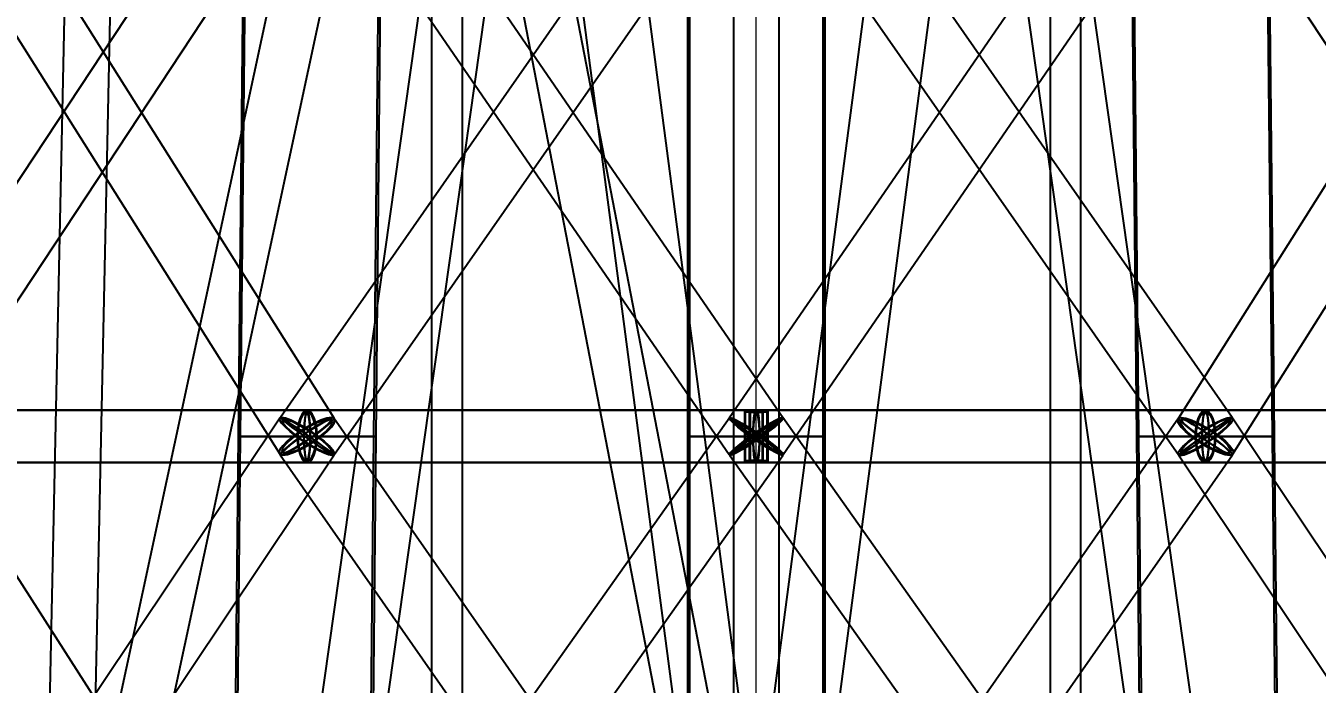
# Model space of a CAD drawing. Header units: millimetres. Extents: x -123812 to 252100, y -3000 to 639000.
# Drawn here: x -5670 to 4354, y 378076 to 383188 of the extents above; entities that cross this region are included whole.
import ezdxf

# ---------------------------------------------------------------- set-up
doc = ezdxf.new("R2010")
doc.units = ezdxf.units.MM
for name, color, linetype, lineweight in [('D-BMK-AXIS', 7, 'Continuous', 13), ('D-STR-CORE', 7, 'Continuous', 25), ('D-STR-DIM', 7, 'Continuous', 13), ('D-STR-STRC', 7, 'Continuous', 25)]:
    doc.layers.add(name, color=color, linetype=linetype, lineweight=lineweight)
doc.styles.add('OpenSansCondensed-Light', font='OpenSansCondensed-Light.ttf')
doc.styles.add('TOWER_UNICODE', font='Arial Unicode.ttf')
doc.dimstyles.new('EZDXF', dxfattribs={"dimtxt": 0.25, "dimasz": 0.175, "dimexe": 0.375, "dimexo": 0.125, "dimgap": 0.1, "dimtad": 1, "dimlfac": 100, "dimzin": 12, "dimdsep": 46, "dimtxsty": 'OpenSansCondensed-Light', "dimblk": 'ARCHTICK', "dimcen": 2.5, "dimazin": 3, "dimtfac": 0.5, "dimtmove": 2, "dimatfit": 3})

# ---------------------------------------------------------------- blocks, each defined once
blk = doc.blocks.new('_ARCHTICK')
at = {"color": 0, "linetype": 'BYBLOCK', "const_width": 0.15}
blk.add_lwpolyline([(-0.5, -0.5), (0.5, 0.5)], dxfattribs=at)

msp = doc.modelspace()

# ---------------------------------------------------------------- linework, layer by layer
at = {"layer": 'D-BMK-AXIS'}
msp.add_line((0, -3000), (0, 639000), dxfattribs=at)
at = {"layer": 'D-STR-CORE'}
for points in [[(-2520, 375000), (-2280, 375000), (-2280, 452500), (-2520, 452500)], [(-2520, 375000), (-2280, 375000), (-2280, 452500), (-2520, 452500)], [(2280, 375000), (2520, 375000), (2520, 452500), (2280, 452500)], [(2280, 375000), (2520, 375000), (2520, 452500), (2280, 452500)]]:
    msp.add_lwpolyline(points, close=True, dxfattribs=at)
at = {"layer": 'D-STR-STRC'}
for points in [[(-5170.6, 374957.7), (198.7, 399957.7), (191.9, 399964.4), (172.1, 399973.5), (140.5, 399984.3), (99.4, 399996.3), (51.4, 400008.5), (0, 400020.1), (-51.4, 400030.4), (-99.4, 400038.5), (-140.5, 400044.1), (-172.1, 400046.6), (-191.9, 400046), (-198.7, 400042.3), (-5568.1, 375042.3)], [(199.6, 375037.9), (-4637.4, 400037.9), (-4644.2, 400043.7), (-4664.1, 400046.5), (-4695.9, 400046.2), (-4737.2, 400042.7), (-4785.3, 400036.3), (-4837, 400027.4), (-4888.6, 400016.7), (-4936.7, 400004.8), (-4978.1, 399992.6), (-5009.8, 399980.9), (-5029.7, 399970.5), (-5036.5, 399962.1), (-199.6, 374962.1)], [(-3285.7, 374964.6), (251.5, 399964.6), (242.9, 399970.9), (217.8, 399979.1), (177.8, 399988.8), (125.8, 399999.2), (65.1, 400009.7), (0, 400019.5), (-65.1, 400028), (-125.8, 400034.6), (-177.8, 400038.8), (-217.8, 400040.4), (-242.9, 400039.2), (-251.5, 400035.4), (-3788.7, 375035.4)], [(251.8, 375033), (-3033.7, 400033), (-3042.3, 400035.6), (-3067.5, 400035.7), (-3107.5, 400033.4), (-3159.6, 400028.8), (-3220.4, 400022.3), (-3285.6, 400014.3), (-3350.7, 400005.2), (-3411.5, 399995.8), (-3463.6, 399986.7), (-3503.7, 399978.6), (-3528.8, 399971.8), (-3537.4, 399967), (-251.8, 374967)], [(251.8, 374966.9), (3537.4, 399966.9), (3528.8, 399968.2), (3503.7, 399971.7), (3463.6, 399977.1), (3411.5, 399984.1), (3350.7, 399992.1), (3285.6, 400000.7), (3220.4, 400009.2), (3159.6, 400017.1), (3107.5, 400023.9), (3067.5, 400029), (3042.3, 400032.1), (3033.7, 400033.1), (-251.8, 375033.1)], [(3788.7, 375035.6), (251.5, 400035.6), (242.9, 400035.7), (217.8, 400033.4), (177.8, 400028.8), (125.7, 400022.2), (65.1, 400014.2), (0, 400005.1), (-65.1, 399995.8), (-125.7, 399986.7), (-177.8, 399978.5), (-217.8, 399971.8), (-242.9, 399967), (-251.5, 399964.4), (3285.7, 374964.4)], [(-6524.6, 379859.4), (-3225.1, 384859.4), (-3224.4, 384873.9), (-3238.2, 384897.1), (-3265.5, 384927.2), (-3304.5, 384962.3), (-3352.4, 385000), (-3406.1, 385037.7), (-3461.9, 385072.8), (-3515.9, 385102.9), (-3564.6, 385126.1), (-3604.5, 385140.6), (-3632.9, 385145.6), (-3648, 385140.6), (-6947.6, 380140.6)], [(-6848.6, 384859.4), (-3696.6, 379859.4), (-3674.5, 379854.4), (-3639.6, 379859.4), (-3594.4, 379873.9), (-3541.8, 379897.1), (-3485.4, 379927.2), (-3429.2, 379962.3), (-3376.9, 380000), (-3332.1, 380037.7), (-3297.8, 380072.8), (-3276.4, 380102.9), (-3269.4, 380126.1), (-3277.2, 380140.6), (-6429.2, 385140.6)], [(-207.5, 385145.6), (-3694.4, 380145.6), (-3692.3, 380140.6), (-3676.2, 380126.1), (-3647.2, 380102.9), (-3607.3, 380072.8), (-3559.2, 380037.7), (-3506.1, 380000), (-3451.7, 379962.3), (-3399.7, 379927.2), (-3353.7, 379897.1), (-3316.7, 379873.9), (-3291.4, 379859.4), (-3279.3, 379854.4), (207.5, 384854.4)], [(-3646.3, 384859.4), (-209.7, 379859.4), (-204.6, 379854.4), (-185.4, 379859.4), (-153.7, 379873.9), (-111.4, 379897.1), (-61.6, 379927.2), (-7.6, 379962.3), (47, 380000), (98.3, 380037.7), (143, 380072.8), (177.9, 380102.9), (200.6, 380126.1), (209.7, 380140.6), (-3226.8, 385140.6)], [(3226.8, 385140.6), (-209.7, 380140.6), (-200.6, 380126.1), (-177.9, 380102.9), (-143, 380072.8), (-98.3, 380037.7), (-47, 380000), (7.6, 379962.3), (61.6, 379927.2), (111.4, 379897.1), (153.7, 379873.9), (185.4, 379859.4), (204.6, 379854.4), (209.7, 379859.4), (3646.3, 384859.4)], [(-207.5, 384854.4), (3279.3, 379854.4), (3291.4, 379859.4), (3316.7, 379873.9), (3353.7, 379897.1), (3399.7, 379927.2), (3451.7, 379962.3), (3506.1, 380000), (3559.2, 380037.7), (3607.3, 380072.8), (3647.2, 380102.9), (3676.2, 380126.1), (3692.3, 380140.6), (3694.4, 380145.6), (207.5, 385145.6)], [(6947.6, 380140.6), (3648, 385140.6), (3632.9, 385145.6), (3604.5, 385140.6), (3564.6, 385126.1), (3515.9, 385102.9), (3461.9, 385072.8), (3406.1, 385037.7), (3352.4, 385000), (3304.5, 384962.3), (3265.5, 384927.2), (3238.2, 384897.1), (3224.4, 384873.9), (3225.1, 384859.4), (6524.6, 379859.4)], [(6429.2, 385140.6), (3277.2, 380140.6), (3269.4, 380126.1), (3276.4, 380102.9), (3297.8, 380072.8), (3332.1, 380037.7), (3376.9, 380000), (3429.2, 379962.3), (3485.4, 379927.2), (3541.8, 379897.1), (3594.4, 379873.9), (3639.6, 379859.4), (3674.5, 379854.4), (3696.6, 379859.4), (6848.6, 384859.4)], [(-6736.1, 379796.8), (-3486.9, 379796.8), (-3466.7, 379803.7), (-3448, 379824), (-3431.9, 379856.3), (-3419.5, 379898.4), (-3411.8, 379947.4), (-3409.1, 380000), (-3411.8, 380052.6), (-3419.5, 380101.6), (-3431.9, 380143.7), (-3448, 380176), (-3466.7, 380196.3), (-3486.9, 380203.2), (-6736.1, 380203.2)], [(-6736.1, 379796.8), (-3486.9, 379796.8), (-3466.7, 379803.7), (-3448, 379824), (-3431.9, 379856.3), (-3419.5, 379898.4), (-3411.8, 379947.4), (-3409.1, 380000), (-3411.8, 380052.6), (-3419.5, 380101.6), (-3431.9, 380143.7), (-3448, 380176), (-3466.7, 380196.3), (-3486.9, 380203.2), (-6736.1, 380203.2)], [(6736.1, 380203.2), (3486.9, 380203.2), (3466.7, 380196.3), (3448, 380176), (3431.9, 380143.7), (3419.5, 380101.6), (3411.8, 380052.6), (3409.1, 380000), (3411.8, 379947.4), (3419.5, 379898.4), (3431.9, 379856.3), (3448, 379824), (3466.7, 379803.7), (3486.9, 379796.8), (6736.1, 379796.8)], [(6736.1, 380203.2), (3486.9, 380203.2), (3466.7, 380196.3), (3448, 380176), (3431.9, 380143.7), (3419.5, 380101.6), (3411.8, 380052.6), (3409.1, 380000), (3411.8, 379947.4), (3419.5, 379898.4), (3431.9, 379856.3), (3448, 379824), (3466.7, 379803.7), (3486.9, 379796.8), (6736.1, 379796.8)], [(-6622.8, 374858), (-3276.3, 379858), (-3275.5, 379872.7), (-3289.1, 379896.1), (-3316.2, 379926.5), (-3354.9, 379962), (-3402.6, 380000), (-3456, 380038), (-3511.6, 380073.5), (-3565.4, 380103.9), (-3613.9, 380127.3), (-3653.8, 380142), (-3682.3, 380147), (-3697.4, 380142), (-7043.9, 375142)], [(-3328.3, 375142), (-6527.3, 380142), (-6549.3, 380147), (-6584.1, 380142), (-6629.2, 380127.3), (-6681.7, 380103.9), (-6737.8, 380073.5), (-6793.8, 380038), (-6845.9, 380000), (-6890.5, 379962), (-6924.6, 379926.5), (-6945.8, 379896.1), (-6952.8, 379872.7), (-6945, 379858), (-3746, 374858)], [(-3330.6, 374853), (206.5, 379853), (204.5, 379858), (188.6, 379872.7), (159.8, 379896.1), (120.1, 379926.5), (72.2, 379962), (19.4, 380000), (-34.7, 380038), (-86.5, 380073.5), (-132.3, 380103.9), (-169.2, 380127.3), (-194.5, 380142), (-206.5, 380147), (-3743.7, 375147)], [(208.8, 375142), (-3278.1, 380142), (-3283.3, 380147), (-3302.3, 380142), (-3333.9, 380127.3), (-3376, 380103.9), (-3425.6, 380073.5), (-3479.4, 380038), (-3533.7, 380000), (-3584.8, 379962), (-3629.2, 379926.5), (-3663.9, 379896.1), (-3686.6, 379872.7), (-3695.6, 379858), (-208.8, 374858)], [(208.8, 374858), (3695.6, 379858), (3686.6, 379872.7), (3663.9, 379896.1), (3629.2, 379926.5), (3584.8, 379962), (3533.7, 380000), (3479.4, 380038), (3425.6, 380073.5), (3376, 380103.9), (3333.9, 380127.3), (3302.3, 380142), (3283.3, 380147), (3278.1, 380142), (-208.8, 375142)], [(3743.7, 375147), (206.5, 380147), (194.5, 380142), (169.2, 380127.3), (132.3, 380103.9), (86.5, 380073.5), (34.7, 380038), (-19.4, 380000), (-72.2, 379962), (-120.1, 379926.5), (-159.8, 379896.1), (-188.6, 379872.7), (-204.5, 379858), (-206.5, 379853), (3330.6, 374853)], [(7043.9, 375142), (3697.4, 380142), (3682.3, 380147), (3653.8, 380142), (3613.9, 380127.3), (3565.4, 380103.9), (3511.6, 380073.5), (3456, 380038), (3402.6, 380000), (3354.9, 379962), (3316.2, 379926.5), (3289.1, 379896.1), (3275.5, 379872.7), (3276.3, 379858), (6622.8, 374858)]]:
    msp.add_lwpolyline(points, dxfattribs=at)
for points in [[(-5547.2, 375000), (-5191.6, 375000), (-4659.2, 400000), (-5014.8, 400000)], [(-5547.2, 375000), (-5191.6, 375000), (-4659.2, 400000), (-5014.8, 400000)], [(-177.8, 400000), (-177.8, 375000), (177.8, 375000), (177.8, 400000)], [(-177.8, 375000), (177.8, 375000), (177.8, 400000), (-177.8, 400000)], [(-4021.9, 380000), (-2951.9, 380000), (-2902.7, 385000), (-3970.4, 385000)], [(-4005.9, 380000), (-2967.9, 380000), (-2918, 385000), (-3955.1, 385000)], [(-535, 380000), (535, 380000), (533.8, 385000), (-533.8, 385000)], [(-535, 380000), (535, 380000), (533.8, 385000), (-533.8, 385000)], [(-519, 380000), (519, 380000), (518.5, 385000), (-518.5, 385000)], [(2902.7, 385000), (2951.9, 380000), (4021.9, 380000), (3970.4, 385000)], [(2918, 385000), (2967.9, 380000), (4005.9, 380000), (3955.1, 385000)], [(-6096.3, 379800), (91.1, 379800), (91.1, 380200), (-6096.3, 380200)], [(-6057, 379800), (51.8, 379800), (51.8, 380200), (-6057, 380200)], [(-6057, 379800), (51.8, 379800), (51.8, 380200), (-6057, 380200)], [(-3564.6, 380000), (-3562, 379947.4), (-3554.2, 379898.4), (-3541.9, 379856.3), (-3525.7, 379824), (-3507, 379803.7), (-3486.9, 379796.8), (-3466.7, 379803.7), (-3448, 379824), (-3431.9, 379856.3), (-3419.5, 379898.4), (-3411.8, 379947.4), (-3409.1, 380000), (-3411.8, 380052.6), (-3419.5, 380101.6), (-3431.9, 380143.7), (-3448, 380176), (-3466.7, 380196.3), (-3486.9, 380203.2), (-3507, 380196.3), (-3525.7, 380176), (-3541.9, 380143.7), (-3554.2, 380101.6), (-3562, 380052.6)], [(-3564.6, 380000), (-3562, 379947.4), (-3554.2, 379898.4), (-3541.9, 379856.3), (-3525.7, 379824), (-3507, 379803.7), (-3486.9, 379796.8), (-3466.7, 379803.7), (-3448, 379824), (-3431.9, 379856.3), (-3419.5, 379898.4), (-3411.8, 379947.4), (-3409.1, 380000), (-3411.8, 380052.6), (-3419.5, 380101.6), (-3431.9, 380143.7), (-3448, 380176), (-3466.7, 380196.3), (-3486.9, 380203.2), (-3507, 380196.3), (-3525.7, 380176), (-3541.9, 380143.7), (-3554.2, 380101.6), (-3562, 380052.6)], [(-3513.4, 380000), (-3512.5, 379947.4), (-3509.8, 379898.4), (-3505.6, 379856.3), (-3500.1, 379824), (-3493.7, 379803.7), (-3486.9, 379796.8), (0, 379796.8), (6.9, 379803.7), (13.3, 379824), (18.8, 379856.3), (23, 379898.4), (25.6, 379947.4), (26.5, 380000), (25.6, 380052.6), (23, 380101.6), (18.8, 380143.7), (13.3, 380176), (6.9, 380196.3), (0, 380203.2), (-3486.9, 380203.2), (-3493.7, 380196.3), (-3500.1, 380176), (-3505.6, 380143.7), (-3509.8, 380101.6), (-3512.5, 380052.6)], [(-3513.4, 380000), (-3512.5, 379947.4), (-3509.8, 379898.4), (-3505.6, 379856.3), (-3500.1, 379824), (-3493.7, 379803.7), (-3486.9, 379796.8), (-3480, 379803.7), (-3473.6, 379824), (-3468.1, 379856.3), (-3463.9, 379898.4), (-3461.2, 379947.4), (-3460.3, 380000), (-3461.2, 380052.6), (-3463.9, 380101.6), (-3468.1, 380143.7), (-3473.6, 380176), (-3480, 380196.3), (-3486.9, 380203.2), (-3493.7, 380196.3), (-3500.1, 380176), (-3505.6, 380143.7), (-3509.8, 380101.6), (-3512.5, 380052.6)], [(-3513.4, 380000), (-3512.5, 379947.4), (-3509.8, 379898.4), (-3505.6, 379856.3), (-3500.1, 379824), (-3493.7, 379803.7), (-3486.9, 379796.8), (0, 379796.8), (6.9, 379803.7), (13.3, 379824), (18.8, 379856.3), (23, 379898.4), (25.6, 379947.4), (26.5, 380000), (25.6, 380052.6), (23, 380101.6), (18.8, 380143.7), (13.3, 380176), (6.9, 380196.3), (0, 380203.2), (-3486.9, 380203.2), (-3493.7, 380196.3), (-3500.1, 380176), (-3505.6, 380143.7), (-3509.8, 380101.6), (-3512.5, 380052.6)], [(-3513.4, 380000), (-3512.5, 379947.4), (-3509.8, 379898.4), (-3505.6, 379856.3), (-3500.1, 379824), (-3493.7, 379803.7), (-3486.9, 379796.8), (-3480, 379803.7), (-3473.6, 379824), (-3468.1, 379856.3), (-3463.9, 379898.4), (-3461.2, 379947.4), (-3460.3, 380000), (-3461.2, 380052.6), (-3463.9, 380101.6), (-3468.1, 380143.7), (-3473.6, 380176), (-3480, 380196.3), (-3486.9, 380203.2), (-3493.7, 380196.3), (-3500.1, 380176), (-3505.6, 380143.7), (-3509.8, 380101.6), (-3512.5, 380052.6)], [(91.1, 380200), (-91.1, 380200), (-91.1, 379800), (91.1, 379800)], [(51.8, 380200), (-51.8, 380200), (-51.8, 379800), (51.8, 379800)], [(51.8, 380200), (-51.8, 380200), (-51.8, 379800), (51.8, 379800)], [(-51.8, 379800), (6057, 379800), (6057, 380200), (-51.8, 380200)], [(-51.8, 380200), (51.8, 380200), (51.8, 379800), (-51.8, 379800)], [(-51.8, 379800), (6057, 379800), (6057, 380200), (-51.8, 380200)], [(-51.8, 380200), (51.8, 380200), (51.8, 379800), (-51.8, 379800)], [(-26.5, 380000), (-25.6, 379947.4), (-23, 379898.4), (-18.8, 379856.3), (-13.3, 379824), (-6.9, 379803.7), (0, 379796.8), (6.9, 379803.7), (13.3, 379824), (18.8, 379856.3), (23, 379898.4), (25.6, 379947.4), (26.5, 380000), (25.6, 380052.6), (23, 380101.6), (18.8, 380143.7), (13.3, 380176), (6.9, 380196.3), (0, 380203.2), (-6.9, 380196.3), (-13.3, 380176), (-18.8, 380143.7), (-23, 380101.6), (-25.6, 380052.6)], [(-26.5, 380000), (-25.6, 379947.4), (-23, 379898.4), (-18.8, 379856.3), (-13.3, 379824), (-6.9, 379803.7), (0, 379796.8), (6.9, 379803.7), (13.3, 379824), (18.8, 379856.3), (23, 379898.4), (25.6, 379947.4), (26.5, 380000), (25.6, 380052.6), (23, 380101.6), (18.8, 380143.7), (13.3, 380176), (6.9, 380196.3), (0, 380203.2), (-6.9, 380196.3), (-13.3, 380176), (-18.8, 380143.7), (-23, 380101.6), (-25.6, 380052.6)], [(-26.5, 380000), (-25.6, 379947.4), (-23, 379898.4), (-18.8, 379856.3), (-13.3, 379824), (-6.9, 379803.7), (0, 379796.8), (3486.9, 379796.8), (3493.7, 379803.7), (3500.1, 379824), (3505.6, 379856.3), (3509.8, 379898.4), (3512.5, 379947.4), (3513.4, 380000), (3512.5, 380052.6), (3509.8, 380101.6), (3505.6, 380143.7), (3500.1, 380176), (3493.7, 380196.3), (3486.9, 380203.2), (0, 380203.2), (-6.9, 380196.3), (-13.3, 380176), (-18.8, 380143.7), (-23, 380101.6), (-25.6, 380052.6)], [(26.5, 380000), (25.6, 379947.4), (23, 379898.4), (18.8, 379856.3), (13.3, 379824), (6.9, 379803.7), (0, 379796.8), (-6.9, 379803.7), (-13.3, 379824), (-18.8, 379856.3), (-23, 379898.4), (-25.6, 379947.4), (-26.5, 380000), (-25.6, 380052.6), (-23, 380101.6), (-18.8, 380143.7), (-13.3, 380176), (-6.9, 380196.3), (0, 380203.2), (6.9, 380196.3), (13.3, 380176), (18.8, 380143.7), (23, 380101.6), (25.6, 380052.6)], [(-26.5, 380000), (-25.6, 379947.4), (-23, 379898.4), (-18.8, 379856.3), (-13.3, 379824), (-6.9, 379803.7), (0, 379796.8), (3486.9, 379796.8), (3493.7, 379803.7), (3500.1, 379824), (3505.6, 379856.3), (3509.8, 379898.4), (3512.5, 379947.4), (3513.4, 380000), (3512.5, 380052.6), (3509.8, 380101.6), (3505.6, 380143.7), (3500.1, 380176), (3493.7, 380196.3), (3486.9, 380203.2), (0, 380203.2), (-6.9, 380196.3), (-13.3, 380176), (-18.8, 380143.7), (-23, 380101.6), (-25.6, 380052.6)], [(26.5, 380000), (25.6, 379947.4), (23, 379898.4), (18.8, 379856.3), (13.3, 379824), (6.9, 379803.7), (0, 379796.8), (-6.9, 379803.7), (-13.3, 379824), (-18.8, 379856.3), (-23, 379898.4), (-25.6, 379947.4), (-26.5, 380000), (-25.6, 380052.6), (-23, 380101.6), (-18.8, 380143.7), (-13.3, 380176), (-6.9, 380196.3), (0, 380203.2), (6.9, 380196.3), (13.3, 380176), (18.8, 380143.7), (23, 380101.6), (25.6, 380052.6)], [(3564.6, 380000), (3562, 379947.4), (3554.2, 379898.4), (3541.9, 379856.3), (3525.7, 379824), (3507, 379803.7), (3486.9, 379796.8), (3466.7, 379803.7), (3448, 379824), (3431.9, 379856.3), (3419.5, 379898.4), (3411.8, 379947.4), (3409.1, 380000), (3411.8, 380052.6), (3419.5, 380101.6), (3431.9, 380143.7), (3448, 380176), (3466.7, 380196.3), (3486.9, 380203.2), (3507, 380196.3), (3525.7, 380176), (3541.9, 380143.7), (3554.2, 380101.6), (3562, 380052.6)], [(3564.6, 380000), (3562, 379947.4), (3554.2, 379898.4), (3541.9, 379856.3), (3525.7, 379824), (3507, 379803.7), (3486.9, 379796.8), (3466.7, 379803.7), (3448, 379824), (3431.9, 379856.3), (3419.5, 379898.4), (3411.8, 379947.4), (3409.1, 380000), (3411.8, 380052.6), (3419.5, 380101.6), (3431.9, 380143.7), (3448, 380176), (3466.7, 380196.3), (3486.9, 380203.2), (3507, 380196.3), (3525.7, 380176), (3541.9, 380143.7), (3554.2, 380101.6), (3562, 380052.6)], [(3513.4, 380000), (3512.5, 379947.4), (3509.8, 379898.4), (3505.6, 379856.3), (3500.1, 379824), (3493.7, 379803.7), (3486.9, 379796.8), (3480, 379803.7), (3473.6, 379824), (3468.1, 379856.3), (3463.9, 379898.4), (3461.2, 379947.4), (3460.3, 380000), (3461.2, 380052.6), (3463.9, 380101.6), (3468.1, 380143.7), (3473.6, 380176), (3480, 380196.3), (3486.9, 380203.2), (3493.7, 380196.3), (3500.1, 380176), (3505.6, 380143.7), (3509.8, 380101.6), (3512.5, 380052.6)], [(3513.4, 380000), (3512.5, 379947.4), (3509.8, 379898.4), (3505.6, 379856.3), (3500.1, 379824), (3493.7, 379803.7), (3486.9, 379796.8), (3480, 379803.7), (3473.6, 379824), (3468.1, 379856.3), (3463.9, 379898.4), (3461.2, 379947.4), (3460.3, 380000), (3461.2, 380052.6), (3463.9, 380101.6), (3468.1, 380143.7), (3473.6, 380176), (3480, 380196.3), (3486.9, 380203.2), (3493.7, 380196.3), (3500.1, 380176), (3505.6, 380143.7), (3509.8, 380101.6), (3512.5, 380052.6)], [(-3596.9, 380000), (-3641.7, 379962.3), (-3675.9, 379927.2), (-3697.3, 379897.1), (-3704.3, 379873.9), (-3696.6, 379859.4), (-3674.5, 379854.4), (-3639.6, 379859.4), (-3594.4, 379873.9), (-3541.8, 379897.1), (-3485.4, 379927.2), (-3429.2, 379962.3), (-3376.9, 380000), (-3332.1, 380037.7), (-3297.8, 380072.8), (-3276.4, 380102.9), (-3269.4, 380126.1), (-3277.2, 380140.6), (-3299.2, 380145.6), (-3334.1, 380140.6), (-3379.4, 380126.1), (-3432, 380102.9), (-3488.3, 380072.8), (-3544.6, 380037.7)], [(-3402.6, 380000), (-3354.9, 379962), (-3316.2, 379926.5), (-3289.1, 379896.1), (-3275.5, 379872.7), (-3276.3, 379858), (-3291.5, 379853), (-3319.9, 379858), (-3359.8, 379872.7), (-3408.3, 379896.1), (-3462.2, 379926.5), (-3517.7, 379962), (-3571.2, 380000), (-3618.9, 380038), (-3657.6, 380073.5), (-3684.7, 380103.9), (-3698.3, 380127.3), (-3697.4, 380142), (-3682.3, 380147), (-3653.8, 380142), (-3613.9, 380127.3), (-3565.4, 380103.9), (-3511.6, 380073.5), (-3456, 380038)], [(-3440.1, 380000), (-3494.4, 379962), (-3548.2, 379926.5), (-3597.8, 379896.1), (-3639.8, 379872.7), (-3671.4, 379858), (-3690.5, 379853), (-3695.6, 379858), (-3686.6, 379872.7), (-3663.9, 379896.1), (-3629.2, 379926.5), (-3584.8, 379962), (-3533.7, 380000), (-3479.4, 380038), (-3425.6, 380073.5), (-3376, 380103.9), (-3333.9, 380127.3), (-3302.3, 380142), (-3283.3, 380147), (-3278.1, 380142), (-3287.1, 380127.3), (-3309.8, 380103.9), (-3344.5, 380073.5), (-3389, 380038)], [(-3506.1, 380000), (-3451.7, 379962.3), (-3399.7, 379927.2), (-3353.7, 379897.1), (-3316.7, 379873.9), (-3291.4, 379859.4), (-3279.3, 379854.4), (-3281.4, 379859.4), (-3297.5, 379873.9), (-3326.5, 379897.1), (-3366.4, 379927.2), (-3414.6, 379962.3), (-3467.6, 380000), (-3522, 380037.7), (-3574, 380072.8), (-3620, 380102.9), (-3657, 380126.1), (-3682.4, 380140.6), (-3694.4, 380145.6), (-3692.3, 380140.6), (-3676.2, 380126.1), (-3647.2, 380102.9), (-3607.3, 380072.8), (-3559.2, 380037.7)], [(-3586, 380000), (-3626.4, 379966), (-3657.3, 379934.4), (-3676.6, 379907.2), (-3682.9, 379886.3), (-3675.9, 379873.2), (-3656, 379868.8), (-3624.6, 379873.2), (-3583.8, 379886.3), (-3536.4, 379907.2), (-3485.6, 379934.4), (-3434.9, 379966), (-3387.7, 380000), (-3347.3, 380034), (-3316.4, 380065.6), (-3297.1, 380092.8), (-3290.8, 380113.7), (-3297.8, 380126.8), (-3317.7, 380131.2), (-3349.1, 380126.8), (-3390, 380113.7), (-3437.4, 380092.8), (-3488.2, 380065.6), (-3538.9, 380034)], [(-3410.9, 380000), (-3367.9, 379965.7), (-3333, 379933.7), (-3308.5, 379906.3), (-3296.3, 379885.2), (-3297, 379872), (-3310.7, 379867.5), (-3336.4, 379872), (-3372.3, 379885.2), (-3416, 379906.3), (-3464.6, 379933.7), (-3514.7, 379965.7), (-3562.9, 380000), (-3605.9, 380034.3), (-3640.8, 380066.3), (-3665.2, 380093.7), (-3677.4, 380114.8), (-3676.7, 380128), (-3663, 380132.5), (-3637.4, 380128), (-3601.4, 380114.8), (-3557.7, 380093.7), (-3509.1, 380066.3), (-3459, 380034.3)], [(-3444.7, 380000), (-3493.6, 379965.7), (-3542.1, 379933.7), (-3586.8, 379906.3), (-3624.8, 379885.2), (-3653.3, 379872), (-3670.4, 379867.5), (-3675.1, 379872), (-3666.9, 379885.2), (-3646.5, 379906.3), (-3615.2, 379933.7), (-3575.1, 379965.7), (-3529.1, 380000), (-3480.1, 380034.3), (-3431.6, 380066.3), (-3386.9, 380093.7), (-3349, 380114.8), (-3320.5, 380128), (-3303.3, 380132.5), (-3298.6, 380128), (-3306.8, 380114.8), (-3327.2, 380093.7), (-3358.6, 380066.3), (-3398.6, 380034.3)], [(-3504.2, 380000), (-3455.2, 379966), (-3408.3, 379934.4), (-3366.8, 379907.2), (-3333.5, 379886.3), (-3310.6, 379873.2), (-3299.7, 379868.8), (-3301.6, 379873.2), (-3316.2, 379886.3), (-3342.3, 379907.2), (-3378.3, 379934.4), (-3421.7, 379966), (-3469.5, 380000), (-3518.6, 380034), (-3565.4, 380065.6), (-3606.9, 380092.8), (-3640.3, 380113.7), (-3663.1, 380126.8), (-3674, 380131.2), (-3672.1, 380126.8), (-3657.6, 380113.7), (-3631.4, 380092.8), (-3595.4, 380065.6), (-3552, 380034)], [(-3558.5, 380000), (-3556.1, 379951.5), (-3548.9, 379906.4), (-3537.5, 379867.6), (-3522.7, 379837.9), (-3505.4, 379819.2), (-3486.9, 379812.8), (-3468.3, 379819.2), (-3451, 379837.9), (-3436.2, 379867.6), (-3424.8, 379906.4), (-3417.7, 379951.5), (-3415.2, 380000), (-3417.7, 380048.5), (-3424.8, 380093.6), (-3436.2, 380132.4), (-3451, 380162.1), (-3468.3, 380180.8), (-3486.9, 380187.2), (-3505.4, 380180.8), (-3522.7, 380162.1), (-3537.5, 380132.4), (-3548.9, 380093.6), (-3556.1, 380048.5)], [(-3558.5, 380000), (-3556.1, 379951.5), (-3548.9, 379906.4), (-3537.5, 379867.6), (-3522.7, 379837.9), (-3505.4, 379819.2), (-3486.9, 379812.8), (-3468.3, 379819.2), (-3451, 379837.9), (-3436.2, 379867.6), (-3424.8, 379906.4), (-3417.7, 379951.5), (-3415.2, 380000), (-3417.7, 380048.5), (-3424.8, 380093.6), (-3436.2, 380132.4), (-3451, 380162.1), (-3468.3, 380180.8), (-3486.9, 380187.2), (-3505.4, 380180.8), (-3522.7, 380162.1), (-3537.5, 380132.4), (-3548.9, 380093.6), (-3556.1, 380048.5)], [(-3511.3, 380000), (-3510.5, 379951.5), (-3508, 379906.4), (-3504.1, 379867.6), (-3499.1, 379837.9), (-3493.2, 379819.2), (-3486.9, 379812.8), (-3480.5, 379819.2), (-3474.7, 379837.9), (-3469.6, 379867.6), (-3465.7, 379906.4), (-3463.3, 379951.5), (-3462.4, 380000), (-3463.3, 380048.5), (-3465.7, 380093.6), (-3469.6, 380132.4), (-3474.7, 380162.1), (-3480.5, 380180.8), (-3486.9, 380187.2), (-3493.2, 380180.8), (-3499.1, 380162.1), (-3504.1, 380132.4), (-3508, 380093.6), (-3510.5, 380048.5)], [(-3511.3, 380000), (-3510.5, 379951.5), (-3508, 379906.4), (-3504.1, 379867.6), (-3499.1, 379837.9), (-3493.2, 379819.2), (-3486.9, 379812.8), (-3480.5, 379819.2), (-3474.7, 379837.9), (-3469.6, 379867.6), (-3465.7, 379906.4), (-3463.3, 379951.5), (-3462.4, 380000), (-3463.3, 380048.5), (-3465.7, 380093.6), (-3469.6, 380132.4), (-3474.7, 380162.1), (-3480.5, 380180.8), (-3486.9, 380187.2), (-3493.2, 380180.8), (-3499.1, 380162.1), (-3504.1, 380132.4), (-3508, 380093.6), (-3510.5, 380048.5)], [(-47, 380000), (-98.3, 379962.3), (-143, 379927.2), (-177.9, 379897.1), (-200.6, 379873.9), (-209.7, 379859.4), (-204.6, 379854.4), (-185.4, 379859.4), (-153.7, 379873.9), (-111.4, 379897.1), (-61.6, 379927.2), (-7.6, 379962.3), (47, 380000), (98.3, 380037.7), (143, 380072.8), (177.9, 380102.9), (200.6, 380126.1), (209.7, 380140.6), (204.6, 380145.6), (185.4, 380140.6), (153.7, 380126.1), (111.4, 380102.9), (61.6, 380072.8), (7.6, 380037.7)], [(47, 380000), (98.3, 379962.3), (143, 379927.2), (177.9, 379897.1), (200.6, 379873.9), (209.7, 379859.4), (204.6, 379854.4), (185.4, 379859.4), (153.7, 379873.9), (111.4, 379897.1), (61.6, 379927.2), (7.6, 379962.3), (-47, 380000), (-98.3, 380037.7), (-143, 380072.8), (-177.9, 380102.9), (-200.6, 380126.1), (-209.7, 380140.6), (-204.6, 380145.6), (-185.4, 380140.6), (-153.7, 380126.1), (-111.4, 380102.9), (-61.6, 380072.8), (-7.6, 380037.7)], [(19.4, 380000), (72.2, 379962), (120.1, 379926.5), (159.8, 379896.1), (188.6, 379872.7), (204.5, 379858), (206.5, 379853), (194.5, 379858), (169.2, 379872.7), (132.3, 379896.1), (86.5, 379926.5), (34.7, 379962), (-19.4, 380000), (-72.2, 380038), (-120.1, 380073.5), (-159.8, 380103.9), (-188.6, 380127.3), (-204.5, 380142), (-206.5, 380147), (-194.5, 380142), (-169.2, 380127.3), (-132.3, 380103.9), (-86.5, 380073.5), (-34.7, 380038)], [(-19.4, 380000), (-72.2, 379962), (-120.1, 379926.5), (-159.8, 379896.1), (-188.6, 379872.7), (-204.5, 379858), (-206.5, 379853), (-194.5, 379858), (-169.2, 379872.7), (-132.3, 379896.1), (-86.5, 379926.5), (-34.7, 379962), (19.4, 380000), (72.2, 380038), (120.1, 380073.5), (159.8, 380103.9), (188.6, 380127.3), (204.5, 380142), (206.5, 380147), (194.5, 380142), (169.2, 380127.3), (132.3, 380103.9), (86.5, 380073.5), (34.7, 380038)], [(-42.4, 380000), (-88.6, 379966), (-128.9, 379934.4), (-160.4, 379907.2), (-180.9, 379886.3), (-189.1, 379873.2), (-184.4, 379868.8), (-167.2, 379873.2), (-138.5, 379886.3), (-100.5, 379907.2), (-55.5, 379934.4), (-6.8, 379966), (42.4, 380000), (88.6, 380034), (128.9, 380065.6), (160.4, 380092.8), (180.9, 380113.7), (189.1, 380126.8), (184.4, 380131.2), (167.2, 380126.8), (138.5, 380113.7), (100.5, 380092.8), (55.5, 380065.6), (6.8, 380034)], [(42.4, 380000), (88.6, 379966), (128.9, 379934.4), (160.4, 379907.2), (180.9, 379886.3), (189.1, 379873.2), (184.4, 379868.8), (167.2, 379873.2), (138.5, 379886.3), (100.5, 379907.2), (55.5, 379934.4), (6.8, 379966), (-42.4, 380000), (-88.6, 380034), (-128.9, 380065.6), (-160.4, 380092.8), (-180.9, 380113.7), (-189.1, 380126.8), (-184.4, 380131.2), (-167.2, 380126.8), (-138.5, 380113.7), (-100.5, 380092.8), (-55.5, 380065.6), (-6.8, 380034)], [(17.5, 380000), (65.1, 379965.7), (108.3, 379933.7), (144.1, 379906.3), (170, 379885.2), (184.4, 379872), (186.2, 379867.5), (175.3, 379872), (152.5, 379885.2), (119.3, 379906.3), (77.9, 379933.7), (31.3, 379965.7), (-17.5, 380000), (-65.1, 380034.3), (-108.3, 380066.3), (-144.1, 380093.7), (-170, 380114.8), (-184.4, 380128), (-186.2, 380132.5), (-175.3, 380128), (-152.5, 380114.8), (-119.3, 380093.7), (-77.9, 380066.3), (-31.3, 380034.3)], [(-17.5, 380000), (-65.1, 379965.7), (-108.3, 379933.7), (-144.1, 379906.3), (-170, 379885.2), (-184.4, 379872), (-186.2, 379867.5), (-175.3, 379872), (-152.5, 379885.2), (-119.3, 379906.3), (-77.9, 379933.7), (-31.3, 379965.7), (17.5, 380000), (65.1, 380034.3), (108.3, 380066.3), (144.1, 380093.7), (170, 380114.8), (184.4, 380128), (186.2, 380132.5), (175.3, 380128), (152.5, 380114.8), (119.3, 380093.7), (77.9, 380066.3), (31.3, 380034.3)], [(85.6, 380188), (-85.6, 380188), (-85.6, 379812), (85.6, 379812)], [(48.7, 380188), (-48.7, 380188), (-48.7, 379812), (48.7, 379812)], [(48.7, 380188), (-48.7, 380188), (-48.7, 379812), (48.7, 379812)], [(-48.7, 380188), (48.7, 380188), (48.7, 379812), (-48.7, 379812)], [(-48.7, 380188), (48.7, 380188), (48.7, 379812), (-48.7, 379812)], [(-24.4, 380000), (-23.6, 379951.5), (-21.2, 379906.4), (-17.3, 379867.6), (-12.2, 379837.9), (-6.3, 379819.2), (0, 379812.8), (6.3, 379819.2), (12.2, 379837.9), (17.3, 379867.6), (21.2, 379906.4), (23.6, 379951.5), (24.4, 380000), (23.6, 380048.5), (21.2, 380093.6), (17.3, 380132.4), (12.2, 380162.1), (6.3, 380180.8), (0, 380187.2), (-6.3, 380180.8), (-12.2, 380162.1), (-17.3, 380132.4), (-21.2, 380093.6), (-23.6, 380048.5)], [(-24.4, 380000), (-23.6, 379951.5), (-21.2, 379906.4), (-17.3, 379867.6), (-12.2, 379837.9), (-6.3, 379819.2), (0, 379812.8), (6.3, 379819.2), (12.2, 379837.9), (17.3, 379867.6), (21.2, 379906.4), (23.6, 379951.5), (24.4, 380000), (23.6, 380048.5), (21.2, 380093.6), (17.3, 380132.4), (12.2, 380162.1), (6.3, 380180.8), (0, 380187.2), (-6.3, 380180.8), (-12.2, 380162.1), (-17.3, 380132.4), (-21.2, 380093.6), (-23.6, 380048.5)], [(24.4, 380000), (23.6, 379951.5), (21.2, 379906.4), (17.3, 379867.6), (12.2, 379837.9), (6.3, 379819.2), (0, 379812.8), (-6.3, 379819.2), (-12.2, 379837.9), (-17.3, 379867.6), (-21.2, 379906.4), (-23.6, 379951.5), (-24.4, 380000), (-23.6, 380048.5), (-21.2, 380093.6), (-17.3, 380132.4), (-12.2, 380162.1), (-6.3, 380180.8), (0, 380187.2), (6.3, 380180.8), (12.2, 380162.1), (17.3, 380132.4), (21.2, 380093.6), (23.6, 380048.5)], [(24.4, 380000), (23.6, 379951.5), (21.2, 379906.4), (17.3, 379867.6), (12.2, 379837.9), (6.3, 379819.2), (0, 379812.8), (-6.3, 379819.2), (-12.2, 379837.9), (-17.3, 379867.6), (-21.2, 379906.4), (-23.6, 379951.5), (-24.4, 380000), (-23.6, 380048.5), (-21.2, 380093.6), (-17.3, 380132.4), (-12.2, 380162.1), (-6.3, 380180.8), (0, 380187.2), (6.3, 380180.8), (12.2, 380162.1), (17.3, 380132.4), (21.2, 380093.6), (23.6, 380048.5)], [(3596.9, 380000), (3641.7, 379962.3), (3675.9, 379927.2), (3697.3, 379897.1), (3704.3, 379873.9), (3696.6, 379859.4), (3674.5, 379854.4), (3639.6, 379859.4), (3594.4, 379873.9), (3541.8, 379897.1), (3485.4, 379927.2), (3429.2, 379962.3), (3376.9, 380000), (3332.1, 380037.7), (3297.8, 380072.8), (3276.4, 380102.9), (3269.4, 380126.1), (3277.2, 380140.6), (3299.2, 380145.6), (3334.1, 380140.6), (3379.4, 380126.1), (3432, 380102.9), (3488.3, 380072.8), (3544.6, 380037.7)], [(3402.6, 380000), (3354.9, 379962), (3316.2, 379926.5), (3289.1, 379896.1), (3275.5, 379872.7), (3276.3, 379858), (3291.5, 379853), (3319.9, 379858), (3359.8, 379872.7), (3408.3, 379896.1), (3462.2, 379926.5), (3517.7, 379962), (3571.2, 380000), (3618.9, 380038), (3657.6, 380073.5), (3684.7, 380103.9), (3698.3, 380127.3), (3697.4, 380142), (3682.3, 380147), (3653.8, 380142), (3613.9, 380127.3), (3565.4, 380103.9), (3511.6, 380073.5), (3456, 380038)], [(3440.1, 380000), (3494.4, 379962), (3548.2, 379926.5), (3597.8, 379896.1), (3639.8, 379872.7), (3671.4, 379858), (3690.5, 379853), (3695.6, 379858), (3686.6, 379872.7), (3663.9, 379896.1), (3629.2, 379926.5), (3584.8, 379962), (3533.7, 380000), (3479.4, 380038), (3425.6, 380073.5), (3376, 380103.9), (3333.9, 380127.3), (3302.3, 380142), (3283.3, 380147), (3278.1, 380142), (3287.1, 380127.3), (3309.8, 380103.9), (3344.5, 380073.5), (3389, 380038)], [(3506.1, 380000), (3451.7, 379962.3), (3399.7, 379927.2), (3353.7, 379897.1), (3316.7, 379873.9), (3291.4, 379859.4), (3279.3, 379854.4), (3281.4, 379859.4), (3297.5, 379873.9), (3326.5, 379897.1), (3366.4, 379927.2), (3414.6, 379962.3), (3467.6, 380000), (3522, 380037.7), (3574, 380072.8), (3620, 380102.9), (3657, 380126.1), (3682.4, 380140.6), (3694.4, 380145.6), (3692.3, 380140.6), (3676.2, 380126.1), (3647.2, 380102.9), (3607.3, 380072.8), (3559.2, 380037.7)], [(3586, 380000), (3626.4, 379966), (3657.3, 379934.4), (3676.6, 379907.2), (3682.9, 379886.3), (3675.9, 379873.2), (3656, 379868.8), (3624.6, 379873.2), (3583.8, 379886.3), (3536.4, 379907.2), (3485.6, 379934.4), (3434.9, 379966), (3387.7, 380000), (3347.3, 380034), (3316.4, 380065.6), (3297.1, 380092.8), (3290.8, 380113.7), (3297.8, 380126.8), (3317.7, 380131.2), (3349.1, 380126.8), (3390, 380113.7), (3437.4, 380092.8), (3488.2, 380065.6), (3538.9, 380034)], [(3410.9, 380000), (3367.9, 379965.7), (3333, 379933.7), (3308.5, 379906.3), (3296.3, 379885.2), (3297, 379872), (3310.7, 379867.5), (3336.4, 379872), (3372.3, 379885.2), (3416, 379906.3), (3464.6, 379933.7), (3514.7, 379965.7), (3562.9, 380000), (3605.9, 380034.3), (3640.8, 380066.3), (3665.2, 380093.7), (3677.4, 380114.8), (3676.7, 380128), (3663, 380132.5), (3637.4, 380128), (3601.4, 380114.8), (3557.7, 380093.7), (3509.1, 380066.3), (3459, 380034.3)], [(3444.7, 380000), (3493.6, 379965.7), (3542.1, 379933.7), (3586.8, 379906.3), (3624.8, 379885.2), (3653.3, 379872), (3670.4, 379867.5), (3675.1, 379872), (3666.9, 379885.2), (3646.5, 379906.3), (3615.2, 379933.7), (3575.1, 379965.7), (3529.1, 380000), (3480.1, 380034.3), (3431.6, 380066.3), (3386.9, 380093.7), (3349, 380114.8), (3320.5, 380128), (3303.3, 380132.5), (3298.6, 380128), (3306.8, 380114.8), (3327.2, 380093.7), (3358.6, 380066.3), (3398.6, 380034.3)], [(3504.2, 380000), (3455.2, 379966), (3408.3, 379934.4), (3366.8, 379907.2), (3333.5, 379886.3), (3310.6, 379873.2), (3299.7, 379868.8), (3301.6, 379873.2), (3316.2, 379886.3), (3342.3, 379907.2), (3378.3, 379934.4), (3421.7, 379966), (3469.5, 380000), (3518.6, 380034), (3565.4, 380065.6), (3606.9, 380092.8), (3640.3, 380113.7), (3663.1, 380126.8), (3674, 380131.2), (3672.1, 380126.8), (3657.6, 380113.7), (3631.4, 380092.8), (3595.4, 380065.6), (3552, 380034)], [(3558.5, 380000), (3556.1, 379951.5), (3548.9, 379906.4), (3537.5, 379867.6), (3522.7, 379837.9), (3505.4, 379819.2), (3486.9, 379812.8), (3468.3, 379819.2), (3451, 379837.9), (3436.2, 379867.6), (3424.8, 379906.4), (3417.7, 379951.5), (3415.2, 380000), (3417.7, 380048.5), (3424.8, 380093.6), (3436.2, 380132.4), (3451, 380162.1), (3468.3, 380180.8), (3486.9, 380187.2), (3505.4, 380180.8), (3522.7, 380162.1), (3537.5, 380132.4), (3548.9, 380093.6), (3556.1, 380048.5)], [(3558.5, 380000), (3556.1, 379951.5), (3548.9, 379906.4), (3537.5, 379867.6), (3522.7, 379837.9), (3505.4, 379819.2), (3486.9, 379812.8), (3468.3, 379819.2), (3451, 379837.9), (3436.2, 379867.6), (3424.8, 379906.4), (3417.7, 379951.5), (3415.2, 380000), (3417.7, 380048.5), (3424.8, 380093.6), (3436.2, 380132.4), (3451, 380162.1), (3468.3, 380180.8), (3486.9, 380187.2), (3505.4, 380180.8), (3522.7, 380162.1), (3537.5, 380132.4), (3548.9, 380093.6), (3556.1, 380048.5)], [(3511.3, 380000), (3510.5, 379951.5), (3508, 379906.4), (3504.1, 379867.6), (3499.1, 379837.9), (3493.2, 379819.2), (3486.9, 379812.8), (3480.5, 379819.2), (3474.7, 379837.9), (3469.6, 379867.6), (3465.7, 379906.4), (3463.3, 379951.5), (3462.4, 380000), (3463.3, 380048.5), (3465.7, 380093.6), (3469.6, 380132.4), (3474.7, 380162.1), (3480.5, 380180.8), (3486.9, 380187.2), (3493.2, 380180.8), (3499.1, 380162.1), (3504.1, 380132.4), (3508, 380093.6), (3510.5, 380048.5)], [(3511.3, 380000), (3510.5, 379951.5), (3508, 379906.4), (3504.1, 379867.6), (3499.1, 379837.9), (3493.2, 379819.2), (3486.9, 379812.8), (3480.5, 379819.2), (3474.7, 379837.9), (3469.6, 379867.6), (3465.7, 379906.4), (3463.3, 379951.5), (3462.4, 380000), (3463.3, 380048.5), (3465.7, 380093.6), (3469.6, 380132.4), (3474.7, 380162.1), (3480.5, 380180.8), (3486.9, 380187.2), (3493.2, 380180.8), (3499.1, 380162.1), (3504.1, 380132.4), (3508, 380093.6), (3510.5, 380048.5)], [(-4073.3, 375000), (-3001, 375000), (-2951.9, 380000), (-4021.9, 380000)], [(-4056.7, 375000), (-3017.7, 375000), (-2967.9, 380000), (-4005.9, 380000)], [(-2951.9, 380000), (-2970.1, 380000), (-3023.5, 380000), (-3108.6, 380000), (-3219.4, 380000), (-3348.4, 380000), (-3486.9, 380000), (-3625.3, 380000), (-3754.4, 380000), (-3865.2, 380000), (-3950.2, 380000), (-4003.6, 380000), (-4021.9, 380000), (-4003.6, 380000), (-3950.2, 380000), (-3865.2, 380000), (-3754.4, 380000), (-3625.3, 380000), (-3486.9, 380000), (-3348.4, 380000), (-3219.4, 380000), (-3108.6, 380000), (-3023.5, 380000), (-2970.1, 380000)], [(-2967.9, 380000), (-2985.6, 380000), (-3037.4, 380000), (-3119.9, 380000), (-3227.4, 380000), (-3352.5, 380000), (-3486.9, 380000), (-3621.2, 380000), (-3746.4, 380000), (-3853.9, 380000), (-3936.3, 380000), (-3988.2, 380000), (-4005.9, 380000), (-3988.2, 380000), (-3936.3, 380000), (-3853.9, 380000), (-3746.4, 380000), (-3621.2, 380000), (-3486.9, 380000), (-3352.5, 380000), (-3227.4, 380000), (-3119.9, 380000), (-3037.4, 380000), (-2985.6, 380000)], [(-536.2, 375000), (536.2, 375000), (535, 380000), (-535, 380000)], [(-536.2, 375000), (536.2, 375000), (535, 380000), (-535, 380000)], [(535, 380000), (516.8, 380000), (463.3, 380000), (378.3, 380000), (267.5, 380000), (138.5, 380000), (0, 380000), (-138.5, 380000), (-267.5, 380000), (-378.3, 380000), (-463.3, 380000), (-516.8, 380000), (-535, 380000), (-516.8, 380000), (-463.3, 380000), (-378.3, 380000), (-267.5, 380000), (-138.5, 380000), (0, 380000), (138.5, 380000), (267.5, 380000), (378.3, 380000), (463.3, 380000), (516.8, 380000)], [(535, 380000), (516.8, 380000), (463.3, 380000), (378.3, 380000), (267.5, 380000), (138.5, 380000), (0, 380000), (-138.5, 380000), (-267.5, 380000), (-378.3, 380000), (-463.3, 380000), (-516.8, 380000), (-535, 380000), (-516.8, 380000), (-463.3, 380000), (-378.3, 380000), (-267.5, 380000), (-138.5, 380000), (0, 380000), (138.5, 380000), (267.5, 380000), (378.3, 380000), (463.3, 380000), (516.8, 380000)], [(-519.5, 375000), (519.5, 375000), (519, 380000), (-519, 380000)], [(519, 380000), (501.3, 380000), (449.5, 380000), (367, 380000), (259.5, 380000), (134.3, 380000), (0, 380000), (-134.3, 380000), (-259.5, 380000), (-367, 380000), (-449.5, 380000), (-501.3, 380000), (-519, 380000), (-501.3, 380000), (-449.5, 380000), (-367, 380000), (-259.5, 380000), (-134.3, 380000), (0, 380000), (134.3, 380000), (259.5, 380000), (367, 380000), (449.5, 380000), (501.3, 380000)], [(2951.9, 380000), (3001, 375000), (4073.3, 375000), (4021.9, 380000)], [(4021.9, 380000), (4003.6, 380000), (3950.2, 380000), (3865.2, 380000), (3754.4, 380000), (3625.3, 380000), (3486.9, 380000), (3348.4, 380000), (3219.4, 380000), (3108.6, 380000), (3023.5, 380000), (2970.1, 380000), (2951.9, 380000), (2970.1, 380000), (3023.5, 380000), (3108.6, 380000), (3219.4, 380000), (3348.4, 380000), (3486.9, 380000), (3625.3, 380000), (3754.4, 380000), (3865.2, 380000), (3950.2, 380000), (4003.6, 380000)], [(2967.9, 380000), (3017.7, 375000), (4056.7, 375000), (4005.9, 380000)], [(4005.9, 380000), (3988.2, 380000), (3936.3, 380000), (3853.9, 380000), (3746.4, 380000), (3621.2, 380000), (3486.9, 380000), (3352.5, 380000), (3227.4, 380000), (3119.9, 380000), (3037.4, 380000), (2985.6, 380000), (2967.9, 380000), (2985.6, 380000), (3037.4, 380000), (3119.9, 380000), (3227.4, 380000), (3352.5, 380000), (3486.9, 380000), (3621.2, 380000), (3746.4, 380000), (3853.9, 380000), (3936.3, 380000), (3988.2, 380000)]]:
    msp.add_lwpolyline(points, close=True, dxfattribs=at)

# ---------------------------------------------------------------- dimensions: what is measured, and where the dimension line sits
at = {"layer": 'D-STR-DIM'}
for base, p2 in [((-112000, 0), (0, 634000)), ((187000, 0), (0, 450000))]:
    msp.add_linear_dim(base=base, p1=(0, 0), p2=p2, angle=90, dimstyle='EZDXF', override={"dimtxt": 8400, "dimasz": 3750, "dimexe": 2100, "dimexo": 1800, "dimgap": 2100, "dimtad": 1, "dimdec": 0, "dimlfac": 1, "dimlunit": 2, "dimtxsty": 'TOWER_UNICODE', "dimclrd": 7, "dimclre": 7, "dimclrt": 7}, dxfattribs=at).render()

doc.saveas('drawing.dxf')
